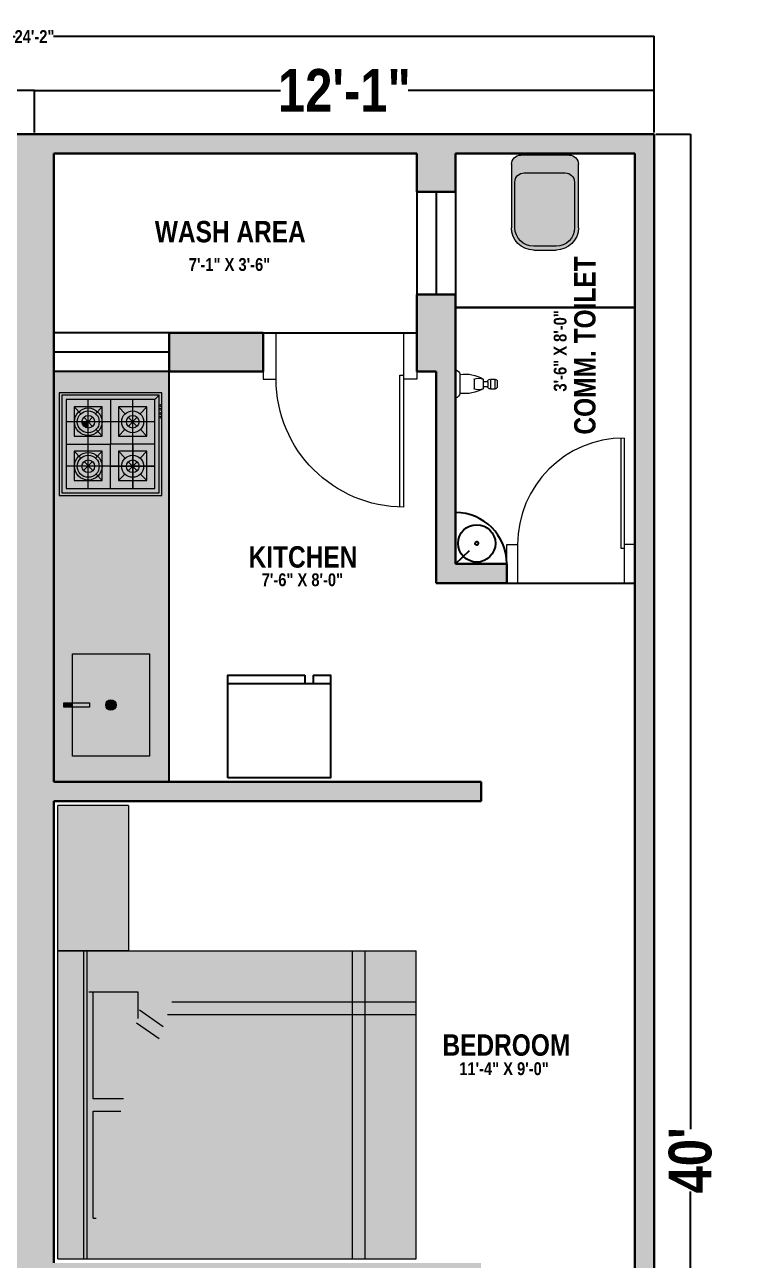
# Model space of a CAD drawing. Header units: inches. Extents: x 218041 to 238734, y -94371 to -86245.
# Drawn here: x 235808 to 235974.7, y -90637.3 to -90348.4 of the extents above; entities that cross this region are included whole.
import ezdxf

# ---------------------------------------------------------------- set-up
doc = ezdxf.new("R2010")
doc.units = ezdxf.units.IN
doc.header["$LTSCALE"] = 0.1
doc.header["$MEASUREMENT"] = 0
doc.header["$PDMODE"] = 35
doc.layers.add('dimension', color=5, linetype='Continuous')
doc.layers.add('TEXT', color=250, linetype='Continuous')
for name, color, linetype, lineweight in [('dw', 33, 'Continuous', 15), ('fur', 252, 'Continuous', 13), ('my wall', 7, 'Continuous', 20), ('Wall', 250, 'Continuous', 30)]:
    doc.layers.add(name, color=color, linetype=linetype, lineweight=lineweight)
doc.layers.add('garden', color=7, linetype='Continuous', lineweight=13, true_color=0x2e8a0a)
doc.layers.add('TAX 2', color=7, linetype='Continuous', true_color=0x5b605f)
doc.styles.get("Standard").update_dxf_attribs({"font": 'swisscb.ttf'})
doc.dimstyles.get("Standard").update_dxf_attribs({"dimtxt": 7, "dimasz": 7, "dimexe": 7, "dimexo": 7, "dimgap": 2, "dimtad": 0, "dimzin": 0, "dimdsep": 46, "dimlunit": 4, "dimtxsty": 'Standard', "dimblk": 'OBLIQUE', "dimcen": 0.09, "dimclrd": 256, "dimclre": 256, "dimclrt": 256, "dimadec": 1, "dimazin": 0, "dimtfac": 1, "dimtofl": 0, "dimtmove": 0, "dimatfit": 3, "dimldrblk": 'OBLIQUE', "dimfxl": 0, "dimfrac": 1, "dimtolj": 1, "dimtzin": 0, "dimlwd": 0, "dimlwe": 0, "dimarcsym": 0})

# ---------------------------------------------------------------- blocks, each defined once
blk = doc.blocks.new('_ArchTick')
at = {"color": 0, "linetype": 'ByBlock', "const_width": 0.15}
blk.add_lwpolyline([(-0.5, -0.5), (0.5, 0.5)], dxfattribs=at)
blk = doc.blocks.new('*D734')
at = {"color": 5, "transparency": 16777216}
for p, q in [((235665.29, -90363.74), (235722.85, -90363.74)), ((235665.3, -90373.6), (235665.3, -90363.68)), ((235810.31, -90363.74), (235752.74, -90363.74)), ((235810.3, -90373.6), (235810.3, -90363.68))]:
    blk.add_line(p, q, dxfattribs=at)
at = {"layer": 'Defpoints', "color": 0, "lineweight": -3, "transparency": 16777216}
for p in [(235810.3, -90363.74), (235665.3, -90373.98), (235810.3, -90373.98)]:
    blk.add_point(p, dxfattribs=at)
at = {"color": 5, "transparency": 16777216, "xscale": 0.125, "yscale": 0.125, "zscale": 0.125, "rotation": 180}
blk.add_blockref('_ArchTick', (235665.3, -90363.74), dxfattribs=at)
at = {"color": 5, "transparency": 16777216, "xscale": 0.125, "yscale": 0.125, "zscale": 0.125}
blk.add_blockref('_ArchTick', (235810.3, -90363.74), dxfattribs=at)
at = {"color": 5, "lineweight": -3, "transparency": 16777216, "insert": (235737.8, -90363.74), "char_height": 10, "attachment_point": 5}
blk.add_mtext('\\A1;12\'-1"', dxfattribs=at)
blk = doc.blocks.new('SINK')
at = {"true_color": 0xffffff, "transparency": 33554687}
h = blk.add_hatch(color=7, dxfattribs=at)
h.dxf.hatch_style = 1
h.paths.add_polyline_path([(1326.98, -3949.15), (1325.98, -3949.15), (1325.98, -3951.15), (1326.98, -3951.15)])
h = blk.add_hatch(color=7, dxfattribs=at)
h.dxf.hatch_style = 1
h.paths.add_polyline_path([(1338.48, -3951.15), (1326.98, -3951.15), (1326.98, -3955.15), (1325.98, -3955.15), (1325.98, -3951.15), (1314.48, -3951.15), (1314.48, -3969.15), (1338.48, -3969.15)])
h.paths.add_polyline_path([(1325.25, -3960.15, -1), (1327.72, -3960.15, -1)], flags=16)
h = blk.add_hatch(color=7, dxfattribs=at)
h.dxf.hatch_style = 1
h.paths.add_polyline_path([(1326.98, -3951.15), (1325.98, -3951.15), (1325.98, -3955.15), (1326.98, -3955.15)])
h = blk.add_hatch(color=7, dxfattribs=at)
h.dxf.hatch_style = 1
h.paths.add_polyline_path([(1327.72, -3960.15, 1), (1325.25, -3960.15, 1)])
at = {"layer": 'fur', "lineweight": 13}
for points in [[(1325.98, -3949.15), (1326.98, -3949.15), (1326.98, -3955.15), (1325.98, -3955.15), (1325.98, -3949.15)], [(1314.48, -3951.15), (1338.48, -3951.15), (1338.48, -3969.15), (1314.48, -3969.15), (1314.48, -3951.15)]]:
    blk.add_lwpolyline(points, dxfattribs=at)
blk.add_circle((1326.48, -3960.15), 1.23, dxfattribs=at)
blk = doc.blocks.new('STOVE')
at = {"true_color": 0xffffff, "transparency": 33554687}
h = blk.add_hatch(color=7, dxfattribs=at)
h.dxf.hatch_style = 1
h.paths.add_polyline_path([(2196.63, -4058.91), (2172.63, -4058.91), (2172.63, -4082.91), (2196.63, -4082.91)])
h.paths.add_polyline_path([(2196.03, -4059.51), (2196.03, -4082.31), (2173.23, -4082.31), (2173.23, -4059.51)], flags=16)
h.paths.add_polyline_path([(2195.03, -4060.51), (2195.03, -4081.31), (2174.23, -4081.31), (2174.23, -4060.51)], flags=0)
h.paths.add_polyline_path([(2186.55, -4065.71), (2186.55, -4062.37), (2193.12, -4062.37), (2193.12, -4069.23), (2189.83, -4069.23), (2189.83, -4072.77), (2193.12, -4072.77), (2193.12, -4079.63), (2186.55, -4079.63), (2186.55, -4076.11), (2182.72, -4076.11), (2182.72, -4079.63), (2176.15, -4079.63), (2176.15, -4072.77), (2179.43, -4072.77), (2179.43, -4069.23), (2176.15, -4069.23), (2176.15, -4062.37), (2182.72, -4062.37), (2182.72, -4065.71), (2182.95, -4065.71)], flags=0)
h.paths.add_polyline_path([(2184.63, -4070.91), (2179.43, -4070.91), (2179.43, -4068.28, -0.414214), (2176.86, -4065.71, -1), (2182, -4065.71), (2184.63, -4065.71)], flags=0)
h.paths.add_polyline_path([(2193.07, -4065.71, -1), (2186.6, -4065.71, -1)], flags=0)
h.paths.add_polyline_path([(2192.4, -4065.71, -1), (2187.26, -4065.71, -1)], flags=0)
h.paths.add_polyline_path([(2191.31, -4065.71, -1), (2188.35, -4065.71, -1)], flags=0)
h.paths.add_polyline_path([(2180.91, -4065.71, -1), (2177.95, -4065.71, -1)], flags=0)
h.paths.add_polyline_path([(2193.07, -4076.11, -1), (2186.6, -4076.11, -1)], flags=0)
h.paths.add_polyline_path([(2192.4, -4076.11, -1), (2187.26, -4076.11, -1)], flags=0)
h.paths.add_polyline_path([(2182, -4076.11, -1), (2176.86, -4076.11, -1)], flags=0)
h.paths.add_polyline_path([(2191.31, -4076.11, -1), (2188.35, -4076.11, -1)], flags=0)
h.paths.add_polyline_path([(2180.91, -4076.11, -1), (2177.95, -4076.11, -1)], flags=0)
edge = h.paths.add_edge_path(flags=16)
edge.add_ellipse((2172.92, -4077.22), major_axis=(0, 0.231), ratio=0.667286, start_angle=0, end_angle=360, ccw=False)
edge = h.paths.add_edge_path(flags=16)
edge.add_ellipse((2172.92, -4078.06), major_axis=(0, 0.231), ratio=0.667286, start_angle=0, end_angle=360, ccw=False)
edge = h.paths.add_edge_path(flags=16)
edge.add_ellipse((2172.92, -4079.06), major_axis=(0, 0.231), ratio=0.667286, start_angle=0, end_angle=360, ccw=False)
edge = h.paths.add_edge_path(flags=16)
edge.add_ellipse((2172.92, -4079.91), major_axis=(0, 0.231), ratio=0.667286, start_angle=0, end_angle=360, ccw=False)
h = blk.add_hatch(color=7, dxfattribs=at)
h.dxf.hatch_style = 1
h.paths.add_polyline_path([(2196.03, -4059.51), (2173.23, -4059.51), (2173.23, -4082.31), (2174.23, -4081.31), (2174.23, -4060.51), (2195.03, -4060.51), (2195.03, -4081.31), (2174.23, -4081.31), (2173.23, -4082.31), (2196.03, -4082.31)])
h = blk.add_hatch(color=7, dxfattribs=at)
h.dxf.hatch_style = 1
h.paths.add_polyline_path([(2179.43, -4060.51), (2174.23, -4060.51), (2174.23, -4065.71), (2176.15, -4065.71), (2176.15, -4062.37), (2179.43, -4062.37)])
h.paths.add_polyline_path([(2184.63, -4060.51), (2179.43, -4060.51), (2179.43, -4062.37), (2182.72, -4062.37), (2182.72, -4065.71), (2182.95, -4065.71), (2184.63, -4065.71)])
h.paths.add_polyline_path([(2189.83, -4060.51), (2184.63, -4060.51), (2184.63, -4065.71), (2186.55, -4065.71), (2186.55, -4062.37), (2189.83, -4062.37)])
h.paths.add_polyline_path([(2195.03, -4060.51), (2189.83, -4060.51), (2189.83, -4062.37), (2193.12, -4062.37), (2193.12, -4065.71), (2195.03, -4065.71)])
h.paths.add_polyline_path([(2195.03, -4065.71), (2193.12, -4065.71), (2193.12, -4069.23), (2189.83, -4069.23), (2189.83, -4070.91), (2195.03, -4070.91)])
h.paths.add_polyline_path([(2186.55, -4065.71), (2184.63, -4065.71), (2184.63, -4070.91), (2189.83, -4070.91), (2189.83, -4069.23), (2186.55, -4069.23)])
h.paths.add_polyline_path([(2184.63, -4065.71), (2182.95, -4065.71), (2182.72, -4065.71), (2182.72, -4069.23), (2179.43, -4069.23), (2179.43, -4070.91), (2184.63, -4070.91)])
h.paths.add_polyline_path([(2179.43, -4069.23), (2176.15, -4069.23), (2176.15, -4065.71), (2174.23, -4065.71), (2174.23, -4070.91), (2179.43, -4070.91)])
h.paths.add_polyline_path([(2179.43, -4070.91), (2174.23, -4070.91), (2174.23, -4076.11), (2176.15, -4076.11), (2176.15, -4072.77), (2179.43, -4072.77)])
h.paths.add_polyline_path([(2184.63, -4070.91), (2179.43, -4070.91), (2179.43, -4072.77), (2182.72, -4072.77), (2182.72, -4076.11), (2184.63, -4076.11)])
h.paths.add_polyline_path([(2189.83, -4070.91), (2184.63, -4070.91), (2184.63, -4076.11), (2186.55, -4076.11), (2186.55, -4072.77), (2189.83, -4072.77)])
h.paths.add_polyline_path([(2195.03, -4070.91), (2189.83, -4070.91), (2189.83, -4072.77), (2193.12, -4072.77), (2193.12, -4076.11), (2195.03, -4076.11)])
h.paths.add_polyline_path([(2195.03, -4076.11), (2193.12, -4076.11), (2193.12, -4079.63), (2189.83, -4079.63), (2189.83, -4081.31), (2195.03, -4081.31)])
h.paths.add_polyline_path([(2189.83, -4079.35, -0.188337), (2187.64, -4078.49), (2186.55, -4079.63), (2189.83, -4079.63)])
h.paths.add_polyline_path([(2189.83, -4079.63), (2186.55, -4079.63), (2186.55, -4076.11), (2184.63, -4076.11), (2184.63, -4081.31), (2189.83, -4081.31)])
h.paths.add_polyline_path([(2184.63, -4076.11), (2182.72, -4076.11), (2182.72, -4079.63), (2179.43, -4079.63), (2179.43, -4081.31), (2184.63, -4081.31)])
h.paths.add_polyline_path([(2179.43, -4079.63), (2176.15, -4079.63), (2176.15, -4076.11), (2174.23, -4076.11), (2174.23, -4081.31), (2179.43, -4081.31)])
h.paths.add_polyline_path([(2179.43, -4078.68, -0.187045), (2177.7, -4078.01), (2176.15, -4079.63), (2179.43, -4079.63)])
h.paths.add_polyline_path([(2177.7, -4078.01, -0.210834), (2176.86, -4076.11), (2176.15, -4076.11), (2176.15, -4079.63)])
h.paths.add_polyline_path([(2177.61, -4074.3), (2176.15, -4072.77), (2176.15, -4076.11), (2176.86, -4076.11, -0.198205)])
h.paths.add_polyline_path([(2179.43, -4073.54), (2179.43, -4072.77), (2176.15, -4072.77), (2177.61, -4074.3, -0.19962)])
h.paths.add_polyline_path([(2182.72, -4072.77), (2179.43, -4072.77), (2179.43, -4073.54, -0.19962), (2181.25, -4074.3)])
h.paths.add_polyline_path([(2182.72, -4072.77), (2181.25, -4074.3, -0.198205), (2182, -4076.11), (2182.72, -4076.11)])
h.paths.add_polyline_path([(2182.72, -4076.11), (2182, -4076.11, -0.210834), (2181.16, -4078.01), (2182.72, -4079.63)])
h.paths.add_polyline_path([(2181.16, -4078.01, -0.187045), (2179.43, -4078.68), (2179.43, -4079.63), (2182.72, -4079.63)])
h.paths.add_polyline_path([(2182, -4076.11), (2180.91, -4076.11, -0.414214), (2179.43, -4077.59), (2179.43, -4078.68, 0.187045), (2181.16, -4078.01, 0.210834)])
h.paths.add_polyline_path([(2180.91, -4076.11), (2179.43, -4076.11), (2180.45, -4077.18, 0.204511)], flags=17)
h.paths.add_polyline_path([(2180.45, -4077.18), (2179.43, -4076.11), (2179.43, -4077.59, 0.193325)], flags=17)
h.paths.add_polyline_path([(2179.43, -4077.59, -0.414214), (2177.95, -4076.11), (2176.86, -4076.11, 0.210834), (2177.7, -4078.01, 0.187045), (2179.43, -4078.68)])
h.paths.add_polyline_path([(2179.43, -4074.63), (2179.43, -4073.54, 0.19962), (2177.61, -4074.3, 0.198205), (2176.86, -4076.11), (2177.95, -4076.11, -0.414214)])
h.paths.add_polyline_path([(2179.43, -4073.54), (2179.43, -4074.63, -0.414214), (2180.91, -4076.11), (2182, -4076.11, 0.198205), (2181.25, -4074.3, 0.19962)])
h.paths.add_polyline_path([(2180.45, -4075.04, 0.193325), (2179.43, -4074.63), (2179.43, -4076.11)], flags=17)
h.paths.add_polyline_path([(2179.43, -4074.63, 0.193325), (2178.41, -4075.04), (2179.43, -4076.11)], flags=17)
h.paths.add_polyline_path([(2178.41, -4075.04, 0.204511), (2177.95, -4076.11), (2179.43, -4076.11)], flags=17)
h.paths.add_polyline_path([(2179.43, -4076.11), (2177.95, -4076.11, 0.204511), (2178.41, -4077.18)], flags=17)
h.paths.add_polyline_path([(2179.43, -4076.11), (2178.41, -4077.18, 0.193325), (2179.43, -4077.59)], flags=17)
h.paths.add_polyline_path([(2180.45, -4075.04), (2179.43, -4076.11), (2180.91, -4076.11, 0.204511)], flags=17)
h.paths.add_polyline_path([(2189.83, -4074.63), (2189.83, -4073.54, 0.414214), (2187.26, -4076.11), (2188.35, -4076.11, -0.414214)])
h.paths.add_polyline_path([(2189.83, -4072.88, 0.198323), (2187.55, -4073.82), (2188.01, -4074.3, -0.19962), (2189.83, -4073.54)])
h.paths.add_polyline_path([(2186.55, -4072.77), (2186.55, -4076.11), (2186.6, -4076.11, -0.199501), (2187.55, -4073.82)])
h.paths.add_polyline_path([(2189.83, -4072.88), (2189.83, -4072.77), (2186.55, -4072.77), (2187.55, -4073.82, -0.198323)])
h.paths.add_polyline_path([(2193.12, -4072.77), (2189.83, -4072.77), (2189.83, -4072.88, -0.414214), (2193.07, -4076.11), (2193.12, -4076.11)])
h.paths.add_polyline_path([(2193.12, -4076.11), (2193.07, -4076.11, -0.209531), (2192.02, -4078.49), (2193.12, -4079.63)])
h.paths.add_polyline_path([(2192.02, -4078.49, -0.188337), (2189.83, -4079.35), (2189.83, -4079.63), (2193.12, -4079.63)])
h.paths.add_polyline_path([(2192.02, -4078.49), (2191.56, -4078.01, -0.187045), (2189.83, -4078.68), (2189.83, -4079.35, 0.188337)])
h.paths.add_polyline_path([(2192.4, -4076.11), (2191.31, -4076.11, -0.414214), (2189.83, -4077.59), (2189.83, -4078.68, 0.187045), (2191.56, -4078.01, 0.210834)])
h.paths.add_polyline_path([(2193.07, -4076.11), (2192.4, -4076.11, -0.210834), (2191.56, -4078.01), (2192.02, -4078.49, 0.209531)])
h.paths.add_polyline_path([(2189.83, -4072.88), (2189.83, -4073.54, -0.414214), (2192.4, -4076.11), (2193.07, -4076.11, 0.414214)], flags=17)
h.paths.add_polyline_path([(2189.83, -4073.54), (2189.83, -4074.63, -0.414214), (2191.31, -4076.11), (2192.4, -4076.11, 0.414214)], flags=16)
h.paths.add_polyline_path([(2189.83, -4076.11), (2188.35, -4076.11, 0.204511), (2188.81, -4077.18)], flags=17)
h.paths.add_polyline_path([(2189.83, -4074.63, 0.193325), (2188.81, -4075.04), (2189.83, -4076.11)], flags=17)
h.paths.add_polyline_path([(2188.01, -4074.3), (2187.55, -4073.82, 0.199501), (2186.6, -4076.11), (2187.26, -4076.11, -0.198205)])
h.paths.add_polyline_path([(2189.83, -4077.59, -0.414214), (2188.35, -4076.11), (2187.26, -4076.11, 0.414214), (2189.83, -4078.68)])
h.paths.add_polyline_path([(2187.26, -4076.11), (2186.6, -4076.11, 0.209531), (2187.64, -4078.49), (2188.1, -4078.01, -0.210834)])
h.paths.add_polyline_path([(2188.1, -4078.01), (2187.64, -4078.49, 0.188337), (2189.83, -4079.35), (2189.83, -4078.68, -0.187045)])
h.paths.add_polyline_path([(2186.6, -4076.11), (2186.55, -4076.11), (2186.55, -4079.63), (2187.64, -4078.49, -0.209531)])
h.paths.add_polyline_path([(2189.83, -4076.11), (2188.81, -4077.18, 0.193325), (2189.83, -4077.59)], flags=17)
h.paths.add_polyline_path([(2189.83, -4076.11), (2189.83, -4077.59, 0.193325), (2190.85, -4077.18)], flags=17)
h.paths.add_polyline_path([(2191.31, -4076.11), (2189.83, -4076.11), (2190.85, -4077.18, 0.204511)], flags=17)
h.paths.add_polyline_path([(2190.85, -4075.04), (2189.83, -4076.11), (2191.31, -4076.11, 0.204511)], flags=0)
h.paths.add_polyline_path([(2190.85, -4075.04, 0.193325), (2189.83, -4074.63), (2189.83, -4076.11)], flags=0)
h.paths.add_polyline_path([(2188.81, -4075.04, 0.204511), (2188.35, -4076.11), (2189.83, -4076.11)], flags=17)
h = blk.add_hatch(color=7, dxfattribs=at)
h.dxf.hatch_style = 1
h.paths.add_polyline_path([(2181.16, -4067.61, -0.187045), (2179.43, -4068.28), (2179.43, -4069.23), (2182.72, -4069.23)])
h.paths.add_polyline_path([(2182.72, -4065.71), (2182, -4065.71, -0.210834), (2181.16, -4067.61), (2182.72, -4069.23)])
h.paths.add_polyline_path([(2182.72, -4062.37), (2181.25, -4063.9, -0.198205), (2182, -4065.71), (2182.72, -4065.71)])
h.paths.add_polyline_path([(2182.72, -4062.37), (2179.43, -4062.37), (2179.43, -4063.14, -0.19962), (2181.25, -4063.9)])
h.paths.add_polyline_path([(2179.43, -4062.37), (2176.15, -4062.37), (2177.61, -4063.9, -0.19962), (2179.43, -4063.14)])
h.paths.add_polyline_path([(2177.61, -4063.9), (2176.15, -4062.37), (2176.15, -4065.71), (2176.86, -4065.71, -0.198205)])
h.paths.add_polyline_path([(2176.86, -4065.71), (2176.15, -4065.71), (2176.15, -4069.23), (2177.7, -4067.61, -0.210834)])
h.paths.add_polyline_path([(2179.43, -4068.28, -0.187045), (2177.7, -4067.61), (2176.15, -4069.23), (2179.43, -4069.23)])
h.paths.add_polyline_path([(2189.83, -4062.48), (2189.83, -4062.37), (2186.55, -4062.37), (2187.55, -4063.42, -0.198323)])
h.paths.add_polyline_path([(2186.55, -4062.37), (2186.55, -4065.71), (2186.6, -4065.71, -0.199501), (2187.55, -4063.42)])
h.paths.add_polyline_path([(2187.55, -4063.42, 0.199501), (2186.6, -4065.71), (2187.26, -4065.71, -0.198205), (2188.01, -4063.9)])
h.paths.add_polyline_path([(2189.83, -4063.14), (2189.83, -4062.48, 0.198323), (2187.55, -4063.42), (2188.01, -4063.9, -0.19962)])
h.paths.add_polyline_path([(2193.12, -4062.37), (2189.83, -4062.37), (2189.83, -4062.48, -0.414214), (2193.07, -4065.71), (2193.12, -4065.71)])
h.paths.add_polyline_path([(2193.12, -4065.71), (2193.07, -4065.71, -0.209531), (2192.02, -4068.09), (2193.12, -4069.23)])
h.paths.add_polyline_path([(2192.02, -4068.09, -0.188337), (2189.83, -4068.95), (2189.83, -4069.23), (2193.12, -4069.23)])
h.paths.add_polyline_path([(2189.83, -4068.95, -0.188337), (2187.64, -4068.09), (2186.55, -4069.23), (2189.83, -4069.23)])
h.paths.add_polyline_path([(2186.6, -4065.71), (2186.55, -4065.71), (2186.55, -4069.23), (2187.64, -4068.09, -0.209531)])
h.paths.add_polyline_path([(2187.26, -4065.71), (2186.6, -4065.71, 0.209531), (2187.64, -4068.09), (2188.1, -4067.61, -0.210834)])
h.paths.add_polyline_path([(2188.35, -4065.71), (2187.26, -4065.71, 0.210834), (2188.1, -4067.61, 0.187045), (2189.83, -4068.28), (2189.83, -4067.19, -0.414214)])
h.paths.add_polyline_path([(2189.83, -4064.23), (2189.83, -4063.14, 0.19962), (2188.01, -4063.9, 0.198205), (2187.26, -4065.71), (2188.35, -4065.71, -0.414214)])
h.paths.add_polyline_path([(2189.83, -4063.14), (2189.83, -4064.23, -0.414214), (2191.31, -4065.71), (2192.4, -4065.71, 0.414214)], flags=16)
h.paths.add_polyline_path([(2192.4, -4065.71), (2191.31, -4065.71, -0.414214), (2189.83, -4067.19), (2189.83, -4068.28, 0.414214)])
h.paths.add_polyline_path([(2189.83, -4068.28, -0.187045), (2188.1, -4067.61), (2187.64, -4068.09, 0.188337), (2189.83, -4068.95)])
h.paths.add_polyline_path([(2192.02, -4068.09), (2191.56, -4067.61, -0.187045), (2189.83, -4068.28), (2189.83, -4068.95, 0.188337)])
h.paths.add_polyline_path([(2193.07, -4065.71), (2192.4, -4065.71, -0.210834), (2191.56, -4067.61), (2192.02, -4068.09, 0.209531)])
h.paths.add_polyline_path([(2189.83, -4062.48), (2189.83, -4063.14, -0.414214), (2192.4, -4065.71), (2193.07, -4065.71, 0.414214)], flags=17)
h.paths.add_polyline_path([(2189.83, -4064.23, 0.204287), (2188.77, -4064.69), (2189.75, -4065.71), (2189.83, -4065.71)], flags=17)
h.paths.add_polyline_path([(2190.9, -4064.69, 0.204287), (2189.83, -4064.23), (2189.83, -4065.71), (2189.92, -4065.71)], flags=0)
h.paths.add_polyline_path([(2190.9, -4064.69), (2189.92, -4065.71), (2191.31, -4065.71, 0.193548)], flags=0)
h.paths.add_polyline_path([(2181.25, -4063.9, 0.19962), (2179.43, -4063.14), (2179.43, -4064.23, -0.414214), (2180.91, -4065.71), (2182, -4065.71, 0.198205)])
h.paths.add_polyline_path([(2179.43, -4063.14, 0.19962), (2177.61, -4063.9, 0.198205), (2176.86, -4065.71), (2177.95, -4065.71, -0.414214), (2179.43, -4064.23)])
h.paths.add_polyline_path([(2179.43, -4065.71), (2177.95, -4065.71, 0.204511), (2178.41, -4066.78)], flags=17)
h.paths.add_polyline_path([(2180.45, -4066.78), (2179.43, -4065.71), (2179.43, -4067.19, 0.193325)], flags=17)
h.paths.add_polyline_path([(2182, -4065.71), (2180.91, -4065.71, -0.414214), (2179.43, -4067.19), (2179.43, -4068.28, 0.187045), (2181.16, -4067.61, 0.210834)])
h.paths.add_polyline_path([(2179.43, -4067.19, -0.414214), (2177.95, -4065.71), (2176.86, -4065.71, 0.210834), (2177.7, -4067.61, 0.187045), (2179.43, -4068.28)])
h = blk.add_hatch(color=7, dxfattribs=at)
h.dxf.hatch_style = 1
h.paths.add_polyline_path([(2180.45, -4064.64), (2179.43, -4065.71), (2180.91, -4065.71, 0.204511)])
h.paths.add_polyline_path([(2180.45, -4064.64, 0.193325), (2179.43, -4064.23), (2179.43, -4065.71)])
h.paths.add_polyline_path([(2179.43, -4064.23, 0.193325), (2178.41, -4064.64), (2179.43, -4065.71)])
h.paths.add_polyline_path([(2179.43, -4065.71), (2177.95, -4065.71, 0.204511), (2178.41, -4066.78)])
h.paths.add_polyline_path([(2178.41, -4064.64, 0.204511), (2177.95, -4065.71), (2179.43, -4065.71)])
h.paths.add_polyline_path([(2179.43, -4065.71), (2178.41, -4066.78, 0.193325), (2179.43, -4067.19)])
h.paths.add_polyline_path([(2180.91, -4065.71), (2179.43, -4065.71), (2180.45, -4066.78, 0.204511)])
h.paths.add_polyline_path([(2189.83, -4065.8), (2189.75, -4065.71), (2188.35, -4065.71, 0.215522), (2188.86, -4066.82)])
h.paths.add_polyline_path([(2188.77, -4064.69, 0.193548), (2188.35, -4065.71), (2189.75, -4065.71)])
h.paths.add_polyline_path([(2190.9, -4064.69, 0.204287), (2189.83, -4064.23), (2189.83, -4065.71), (2189.92, -4065.71)])
h.paths.add_polyline_path([(2190.9, -4064.69), (2189.92, -4065.71), (2191.31, -4065.71, 0.193548)])
h.paths.add_polyline_path([(2191.31, -4065.71), (2189.92, -4065.71), (2189.83, -4065.8), (2190.81, -4066.82, 0.215522)])
h.paths.add_polyline_path([(2190.81, -4066.82), (2189.83, -4065.8), (2189.83, -4067.19, 0.182408)])
h.paths.add_polyline_path([(2189.83, -4065.8), (2188.86, -4066.82, 0.182408), (2189.83, -4067.19)])
h = blk.add_hatch(color=7, dxfattribs=at)
h.dxf.hatch_style = 1
h.paths.add_polyline_path([(2190.85, -4075.04, 0.193325), (2189.83, -4074.63), (2189.83, -4076.11)])
h.paths.add_polyline_path([(2190.85, -4075.04), (2189.83, -4076.11), (2191.31, -4076.11, 0.204511)])
at = {"layer": 'fur', "lineweight": 13}
for p, q in [((2176.15, -4062.37), (2177.61, -4063.9)), ((2179.43, -4070.91), (2179.43, -4060.51)), ((2179.43, -4060.51), (2179.43, -4081.31)), ((2182.72, -4062.37), (2181.25, -4063.9)), ((2184.63, -4060.51), (2184.63, -4070.91)), ((2186.55, -4062.37), (2188.01, -4063.9)), ((2189.83, -4060.51), (2189.83, -4081.31)), ((2184.63, -4065.71), (2174.23, -4065.71)), ((2174.23, -4065.71), (2195.03, -4065.71)), ((2176.38, -4065.71), (2182.95, -4065.71)), ((2178.41, -4064.65), (2180.45, -4066.78)), ((2180.45, -4064.65), (2178.41, -4066.78)), ((2188.77, -4064.69), (2190.81, -4066.82)), ((2190.9, -4064.69), (2188.86, -4066.82)), ((2177.7, -4067.61), (2176.15, -4069.23)), ((2181.16, -4067.61), (2182.72, -4069.23)), ((2188.1, -4067.61), (2186.55, -4069.23)), ((2191.56, -4067.61), (2193.12, -4069.23)), ((2174.23, -4070.91), (2184.63, -4070.91)), ((2184.63, -4081.31), (2184.63, -4070.91)), ((2195.03, -4070.91), (2184.63, -4070.91)), ((2176.15, -4072.77), (2177.61, -4074.3)), ((2182.72, -4072.77), (2181.25, -4074.3)), ((2186.55, -4072.77), (2188.01, -4074.3)), ((2174.23, -4076.11), (2195.03, -4076.11)), ((2178.41, -4075.05), (2180.45, -4077.18)), ((2180.45, -4075.05), (2178.41, -4077.18)), ((2188.81, -4075.05), (2190.85, -4077.18)), ((2190.85, -4075.05), (2188.81, -4077.18)), ((2177.7, -4078.01), (2176.15, -4079.63)), ((2181.16, -4078.01), (2182.72, -4079.63)), ((2188.1, -4078.01), (2186.55, -4079.63)), ((2191.56, -4078.01), (2193.12, -4079.63)), ((2174.23, -4081.31), (2173.23, -4082.31))]:
    blk.add_line(p, q, dxfattribs=at)
for points in [[(2172.63, -4082.91), (2196.63, -4082.91), (2196.63, -4058.91), (2172.63, -4058.91)], [(2173.23, -4082.31), (2196.03, -4082.31), (2196.03, -4059.51), (2173.23, -4059.51)], [(2174.23, -4081.31), (2195.03, -4081.31), (2195.03, -4060.51), (2174.23, -4060.51)], [(2176.15, -4069.23), (2182.72, -4069.23), (2182.72, -4062.37), (2176.15, -4062.37)], [(2186.55, -4069.23), (2193.12, -4069.23), (2193.12, -4062.37), (2186.55, -4062.37)], [(2176.15, -4079.63), (2182.72, -4079.63), (2182.72, -4072.77), (2176.15, -4072.77)], [(2186.55, -4079.63), (2193.12, -4079.63), (2193.12, -4072.77), (2186.55, -4072.77)]]:
    blk.add_lwpolyline(points, close=True, dxfattribs=at)
for centre, radius in [((2189.83, -4065.71), 3.23), ((2179.43, -4065.71), 2.57), ((2179.43, -4065.71), 1.48), ((2189.83, -4065.71), 2.57), ((2189.83, -4065.71), 1.48), ((2189.83, -4065.71), 1.48), ((2179.43, -4076.11), 2.57), ((2189.83, -4076.11), 3.23), ((2189.83, -4076.11), 2.57), ((2179.43, -4076.11), 1.48), ((2189.83, -4076.11), 1.48)]:
    blk.add_circle(centre, radius, dxfattribs=at)
at = {"layer": 'fur', "lineweight": 13, "extrusion": (0, 0, -1)}
for centre in [(2172.92, -4077.22), (2172.92, -4077.22), (2172.92, -4078.06), (2172.92, -4078.06), (2172.92, -4079.06), (2172.92, -4079.06), (2172.92, -4079.91), (2172.92, -4079.91)]:
    blk.add_ellipse(centre, major_axis=(0, 0.231), ratio=0.667286, dxfattribs=at)
blk = doc.blocks.new('ZFASDF')
at = {"layer": 'dw'}
for p, q in [((231693.78, -88120.63), (231659.86, -88120.63)), ((231693.76, -88119.83), (231668.06, -88119.83)), ((231668.06, -88119.83), (231668.06, -88120.63))]:
    blk.add_line(p, q, dxfattribs=at)
for points in [[(231668.86, -88095.71), (231659.86, -88095.71), (231659.86, -88093.17), (231668.86, -88093.17)], [(231668.86, -88120.63), (231659.86, -88120.63), (231659.86, -88123.17), (231668.86, -88123.17)]]:
    blk.add_lwpolyline(points, close=True, dxfattribs=at)
blk.add_arc((231668.86, -88120.63), 24.92, 0, 90, dxfattribs=at)
blk = doc.blocks.new('FGSGD')
at = {"true_color": 0xffffff, "transparency": 33554687}
h = blk.add_hatch(color=7, dxfattribs=at)
h.dxf.hatch_style = 1
edge = h.paths.add_edge_path()
edge.add_spline(control_points=[(1143.99, -9420.45), (1143.99, -9419.26), (1143.03, -9418.3), (1141.79, -9418.3)], knot_values=[0, 0, 0, 0, 1, 1, 1, 1], degree=3, periodic=0)
edge.add_line((1141.79, -9418.3), (1130.41, -9418.3))
edge.add_spline(control_points=[(1130.41, -9418.3), (1129.28, -9418.3), (1128.32, -9419.26), (1128.32, -9420.45)], knot_values=[0, 0, 0, 0, 1, 1, 1, 1], degree=3, periodic=0)
edge.add_line((1128.32, -9420.45), (1128.32, -9424.64))
edge.add_line((1128.32, -9424.64), (1128.32, -9435.27))
edge.add_spline(control_points=[(1128.32, -9435.27), (1128.32, -9438.16), (1130.66, -9440.5), (1133.56, -9440.5)], knot_values=[0, 0, 0, 0, 1, 1, 1, 1], degree=3, periodic=0)
edge.add_line((1133.56, -9440.5), (1136.2, -9440.5))
edge.add_line((1136.2, -9440.5), (1138.8, -9440.5))
edge.add_spline(control_points=[(1138.8, -9440.5), (1141.74, -9440.5), (1144.09, -9438.16), (1143.99, -9435.32)], knot_values=[0, 0, 0, 0, 1, 1, 1, 1], degree=3, periodic=0)
edge.add_line((1143.99, -9435.32), (1143.99, -9420.45))
edge = h.paths.add_edge_path(flags=16)
edge.add_line((1140.59, -9422.44), (1140.99, -9422.44))
edge.add_spline(control_points=[(1140.99, -9422.44), (1142.23, -9422.44), (1143.19, -9423.4), (1143.19, -9424.59)], knot_values=[0, 0, 0, 0, 1, 1, 1, 1], degree=3, periodic=0)
edge.add_line((1143.19, -9424.59), (1143.19, -9435.27))
edge.add_spline(control_points=[(1143.19, -9435.27), (1143.19, -9437.66), (1141.24, -9439.61), (1138.8, -9439.61)], knot_values=[0, 0, 0, 0, 1, 1, 1, 1], degree=3, periodic=0)
edge.add_line((1138.8, -9439.61), (1136.2, -9439.61))
edge.add_line((1136.2, -9439.61), (1133.56, -9439.61))
edge.add_spline(control_points=[(1133.56, -9439.61), (1131.16, -9439.61), (1129.22, -9437.66), (1129.22, -9435.27)], knot_values=[0, 0, 0, 0, 1, 1, 1, 1], degree=3, periodic=0)
edge.add_line((1129.22, -9435.27), (1129.22, -9424.64))
edge.add_spline(control_points=[(1129.22, -9424.64), (1129.32, -9423.4), (1130.28, -9422.44), (1131.41, -9422.44)], knot_values=[0, 0, 0, 0, 1, 1, 1, 1], degree=3, periodic=0)
edge.add_line((1131.41, -9422.44), (1131.71, -9422.44))
edge.add_line((1131.71, -9422.44), (1136.2, -9422.44))
edge.add_line((1136.2, -9422.44), (1140.59, -9422.44))
h = blk.add_hatch(color=7, dxfattribs=at)
h.dxf.hatch_style = 1
h.paths.add_polyline_path([(1141.79, -9417.9), (1130.41, -9417.9), (1130.41, -9418.3), (1141.79, -9418.3)])
h = blk.add_hatch(color=7, dxfattribs=at)
h.dxf.hatch_style = 1
edge = h.paths.add_edge_path()
edge.add_spline(control_points=[(1143.19, -9424.59), (1143.19, -9423.4), (1142.23, -9422.44), (1140.99, -9422.44)], knot_values=[0, 0, 0, 0, 1, 1, 1, 1], degree=3, periodic=0)
edge.add_line((1140.99, -9422.44), (1140.59, -9422.44))
edge.add_line((1140.59, -9422.44), (1136.2, -9422.44))
edge.add_line((1136.2, -9422.44), (1131.71, -9422.44))
edge.add_line((1131.71, -9422.44), (1131.41, -9422.44))
edge.add_spline(control_points=[(1131.41, -9422.44), (1130.28, -9422.44), (1129.32, -9423.4), (1129.22, -9424.64)], knot_values=[0, 0, 0, 0, 1, 1, 1, 1], degree=3, periodic=0)
edge.add_line((1129.22, -9424.64), (1129.22, -9435.27))
edge.add_spline(control_points=[(1129.22, -9435.27), (1129.22, -9437.66), (1131.16, -9439.61), (1133.56, -9439.61)], knot_values=[0, 0, 0, 0, 1, 1, 1, 1], degree=3, periodic=0)
edge.add_line((1133.56, -9439.61), (1136.2, -9439.61))
edge.add_line((1136.2, -9439.61), (1138.8, -9439.61))
edge.add_spline(control_points=[(1138.8, -9439.61), (1141.24, -9439.61), (1143.19, -9437.66), (1143.19, -9435.27)], knot_values=[0, 0, 0, 0, 1, 1, 1, 1], degree=3, periodic=0)
edge.add_line((1143.19, -9435.27), (1143.19, -9424.59))
at = {"color": 18, "linetype": 'Continuous', "lineweight": 15, "true_color": 0x000000}
for p, q in [((1130.41, -9418.3), (1141.79, -9418.3)), ((1143.99, -9420.45), (1143.99, -9435.32)), ((1129.22, -9424.64), (1129.22, -9435.32)), ((1143.19, -9435.32), (1143.19, -9424.59))]:
    blk.add_line(p, q, dxfattribs=at)
for points in [[(1128.32, -9435.32), (1128.32, -9424.64), (1128.32, -9420.45)], [(1140.99, -9422.44), (1140.59, -9422.44), (1136.2, -9422.44), (1131.71, -9422.44), (1131.41, -9422.44)], [(1133.51, -9439.61), (1136.2, -9439.61), (1138.8, -9439.61)], [(1138.8, -9440.5), (1136.2, -9440.5), (1133.51, -9440.5)]]:
    blk.add_lwpolyline(points, dxfattribs=at)
blk.add_lwpolyline([(1130.41, -9418.3), (1141.79, -9418.3), (1141.79, -9417.9), (1130.41, -9417.9)], close=True, dxfattribs=at)
for points in [[(1130.41, -9418.3), (1129.28, -9418.3), (1128.32, -9419.26), (1128.32, -9420.45)], [(1143.99, -9420.45), (1143.99, -9419.26), (1143.03, -9418.3), (1141.79, -9418.3)], [(1131.41, -9422.44), (1130.28, -9422.44), (1129.32, -9423.4), (1129.22, -9424.64)], [(1143.19, -9424.59), (1143.19, -9423.4), (1142.23, -9422.44), (1140.99, -9422.44)], [(1128.32, -9435.27), (1128.32, -9438.16), (1130.66, -9440.5), (1133.56, -9440.5)], [(1129.22, -9435.27), (1129.22, -9437.66), (1131.16, -9439.61), (1133.56, -9439.61)], [(1138.8, -9439.61), (1141.24, -9439.61), (1143.19, -9437.66), (1143.19, -9435.27)], [(1138.8, -9440.5), (1141.74, -9440.5), (1144.09, -9438.16), (1143.99, -9435.32)]]:
    blk.add_open_spline(points, degree=3, dxfattribs=at)
blk = doc.blocks.new('R3R')
at = {"color": 18, "linetype": 'Continuous', "lineweight": 15, "true_color": 0x000000}
for p, q in [((581.25, -9549.06), (581.25, -9544.67)), ((572.47, -9547.36), (572.47, -9546.27)), ((573.07, -9545.77), (574.16, -9545.77)), ((573.07, -9547.96), (573.07, -9545.77)), ((574.16, -9545.77), (574.16, -9547.96)), ((575.76, -9547.36), (574.66, -9547.36)), ((575.76, -9547.96), (575.76, -9545.77)), ((577.95, -9545.77), (577.95, -9547.96)), ((574.16, -9547.96), (573.07, -9547.96))]:
    blk.add_line(p, q, dxfattribs=at)
blk.add_lwpolyline([(574.66, -9547.36), (574.66, -9546.27), (575.76, -9546.27)], dxfattribs=at)
for points in [[(581.3, -9544.54), (579.4, -9544.3), (577.48, -9544.68), (575.82, -9545.63)], [(582.34, -9543.44), (581.79, -9543.59), (581.37, -9544.02), (581.21, -9544.56)], [(572.73, -9545.83), (572.62, -9545.93), (572.56, -9546.08), (572.57, -9546.23)], [(572.57, -9547.4), (572.56, -9547.55), (572.62, -9547.69), (572.73, -9547.8)], [(573.13, -9545.67), (572.98, -9545.66), (572.83, -9545.72), (572.73, -9545.83)], [(574.6, -9545.83), (574.49, -9545.72), (574.35, -9545.66), (574.2, -9545.67)], [(574.76, -9546.23), (574.77, -9546.08), (574.71, -9545.93), (574.6, -9545.83)], [(574.6, -9547.8), (574.71, -9547.69), (574.77, -9547.55), (574.76, -9547.4)], [(578.01, -9545.7), (577.31, -9545.39), (576.51, -9545.39), (575.81, -9545.7)], [(572.73, -9547.8), (572.83, -9547.91), (572.98, -9547.97), (573.13, -9547.96)], [(574.2, -9547.96), (574.35, -9547.97), (574.49, -9547.91), (574.6, -9547.8)], [(575.81, -9547.93), (576.51, -9548.24), (577.31, -9548.24), (578.01, -9547.93)], [(575.82, -9547.9), (577.48, -9548.84), (579.4, -9549.23), (581.3, -9548.99)], [(581.21, -9548.97), (581.37, -9549.51), (581.79, -9549.94), (582.34, -9550.09)]]:
    blk.add_open_spline(points, degree=3, dxfattribs=at)
blk = doc.blocks.new('GDGHDFH')
at = {"layer": 'dimension', "color": 18, "true_color": 0x000000}
for p, q in [((514.14, -10390.64), (514.14, -10414.64)), ((516.14, -10408.64), (514.14, -10408.64)), ((516.14, -10410.64), (514.14, -10410.64))]:
    blk.add_line(p, q, dxfattribs=at)
for points in [[(492.14, -10390.64), (516.14, -10390.64), (516.14, -10408.64)], [(516.14, -10410.64), (516.14, -10414.64), (492.14, -10414.64), (492.14, -10390.64)]]:
    blk.add_lwpolyline(points, dxfattribs=at)
blk = doc.blocks.new('*D731')
at = {"color": 5, "transparency": 16777216}
for p, q in [((235810.29, -90363.74), (235867.85, -90363.74)), ((235810.3, -90373.6), (235810.3, -90363.68)), ((235955.31, -90363.74), (235897.74, -90363.74)), ((235955.3, -90373.6), (235955.3, -90363.68))]:
    blk.add_line(p, q, dxfattribs=at)
at = {"layer": 'Defpoints', "color": 0, "lineweight": -3, "transparency": 16777216}
for p in [(235810.3, -90363.74), (235810.3, -90373.98), (235955.3, -90373.98)]:
    blk.add_point(p, dxfattribs=at)
at = {"color": 5, "transparency": 16777216, "xscale": 0.125, "yscale": 0.125, "zscale": 0.125, "rotation": 180}
blk.add_blockref('_ArchTick', (235810.3, -90363.74), dxfattribs=at)
at = {"color": 5, "transparency": 16777216, "xscale": 0.125, "yscale": 0.125, "zscale": 0.125}
blk.add_blockref('_ArchTick', (235955.3, -90363.74), dxfattribs=at)
at = {"color": 5, "lineweight": -3, "transparency": 16777216, "insert": (235882.8, -90363.74), "char_height": 10, "attachment_point": 5}
blk.add_mtext('\\A1;12\'-1"', dxfattribs=at)
blk = doc.blocks.new('FDGGB')
at = {"layer": 'garden', "lineweight": 0, "true_color": 0xd7c2ad}
h = blk.add_hatch(color=9, dxfattribs=at)
h.dxf.hatch_style = 1
h.paths.add_polyline_path([(242570.04, -92792.9), (242586.54, -92792.9), (242586.54, -92758.9), (242570.04, -92758.9)])
h = blk.add_hatch(color=9, dxfattribs=at)
h.dxf.hatch_style = 1
h.paths.add_polyline_path([(242586.54, -92792.9), (242580.54, -92792.9), (242580.54, -92864.03), (242580.74, -92864.9), (242586.54, -92864.9)])
at = {"layer": 'TAX 2', "lineweight": 0, "true_color": 0xc7c8ca}
h = blk.add_hatch(color=9, dxfattribs=at)
h.dxf.hatch_style = 1
h.paths.add_polyline_path([(242517.61, -92807.77), (242560.9, -92807.77), (242580.74, -92864.9), (242517.61, -92864.9)])
h.paths.add_polyline_path([(242517.61, -92864.9), (242514.72, -92864.9), (242514.72, -92807.77), (242517.61, -92807.77)])
h.paths.add_polyline_path([(242514.72, -92864.9), (242502.74, -92864.9), (242502.74, -92807.77), (242514.72, -92807.77)])
h.paths.add_polyline_path([(242502.74, -92807.77), (242502.74, -92804.88), (242514.72, -92804.88), (242514.72, -92807.77)])
h.paths.add_polyline_path([(242514.72, -92807.77), (242514.72, -92804.88), (242517.61, -92804.88), (242517.61, -92807.77)])
h.paths.add_polyline_path([(242517.61, -92804.88), (242514.72, -92804.88), (242514.72, -92792.9), (242517.61, -92792.9)])
h.paths.add_polyline_path([(242517.61, -92792.9), (242564.27, -92792.9), (242557.4, -92797.71), (242559.89, -92804.88), (242517.61, -92804.88)])
h.paths.add_polyline_path([(242514.72, -92804.88), (242502.74, -92804.88), (242502.74, -92792.9), (242514.72, -92792.9)])
h.paths.add_polyline_path([(242567.45, -92806.79), (242561.9, -92810.67), (242557.4, -92797.71), (242564.27, -92792.9)])
h.paths.add_polyline_path([(242567.45, -92806.79), (242568.14, -92809.83), (242562.89, -92813.5), (242561.9, -92810.67)])
h.paths.add_polyline_path([(242568.14, -92809.83), (242580.74, -92864.9), (242562.89, -92813.5)])
h.paths.add_polyline_path([(242567.89, -92808.74), (242567.89, -92802.47), (242579.29, -92802.47), (242579.29, -92827.52), (242572.19, -92827.52)], flags=17)
h.paths.add_polyline_path([(242579.29, -92827.52), (242579.29, -92802.47), (242567.89, -92802.47), (242567.89, -92808.74), (242564.27, -92792.9), (242580.74, -92792.9), (242580.74, -92864.9), (242578.58, -92855.45), (242579.29, -92855.45), (242579.29, -92830.41), (242572.85, -92830.41), (242572.19, -92827.52)])
h.paths.add_polyline_path([(242572.85, -92830.41), (242579.29, -92830.41), (242579.29, -92855.45), (242578.58, -92855.45)], flags=17)
h = blk.add_hatch(color=9, dxfattribs=at)
h.dxf.hatch_style = 1
h.paths.add_polyline_path([(242559.89, -92804.88), (242560.9, -92807.77), (242517.61, -92807.77), (242517.61, -92804.88)])
at = {"layer": 'fur'}
for p, q in [((242570.04, -92758.9), (242586.54, -92758.9)), ((242570.04, -92758.9), (242570.04, -92792.9)), ((242586.54, -92792.9), (242586.54, -92758.9)), ((242580.74, -92792.9), (242502.74, -92792.9)), ((242502.74, -92864.9), (242502.74, -92792.9)), ((242514.72, -92792.9), (242514.72, -92864.9)), ((242517.61, -92864.9), (242517.61, -92792.9)), ((242570.04, -92792.9), (242586.54, -92792.9)), ((242579.74, -92864.9), (242579.74, -92792.9)), ((242586.54, -92792.9), (242580.54, -92792.9)), ((242580.54, -92792.9), (242580.54, -92864.9)), ((242586.54, -92864.9), (242586.54, -92792.9)), ((242567.89, -92802.47), (242567.89, -92808.74)), ((242579.29, -92802.47), (242567.89, -92802.47)), ((242578.29, -92827.52), (242578.29, -92802.47)), ((242502.74, -92804.88), (242559.89, -92804.88)), ((242560.9, -92807.77), (242502.74, -92807.77)), ((242561.9, -92810.67), (242567.45, -92806.79)), ((242562.89, -92813.5), (242568.14, -92809.83)), ((242571.19, -92827.52), (242578.29, -92827.52)), ((242578.29, -92830.41), (242571.85, -92830.41)), ((242578.29, -92855.45), (242578.29, -92830.41)), ((242578.29, -92855.45), (242577.58, -92855.45)), ((242580.74, -92864.9), (242502.74, -92864.9)), ((242586.54, -92864.9), (242570.04, -92864.9)), ((242586.54, -92864.9), (242580.54, -92864.9))]:
    blk.add_line(p, q, dxfattribs=at)
blk = doc.blocks.new('*D733')
at = {"color": 5, "transparency": 16777216}
for p, q in [((235955.67, -90373.98), (235963.82, -90373.98)), ((235963.76, -90373.96), (235963.76, -90606.67)), ((235963.76, -90853.99), (235963.76, -90621.28)), ((235955.67, -90853.98), (235963.82, -90853.98))]:
    blk.add_line(p, q, dxfattribs=at)
at = {"layer": 'Defpoints', "color": 0, "lineweight": -3, "transparency": 16777216}
for p in [(235955.3, -90373.98), (235955.3, -90853.98), (235963.76, -90853.98)]:
    blk.add_point(p, dxfattribs=at)
at = {"color": 5, "transparency": 16777216, "xscale": 0.125, "yscale": 0.125, "zscale": 0.125}
for p, rotation in [((235963.76, -90373.98), 90), ((235963.76, -90853.98), 270)]:
    blk.add_blockref('_ArchTick', p, dxfattribs=dict(at, rotation=rotation))
at = {"color": 5, "lineweight": -3, "transparency": 16777216, "insert": (235963.76, -90613.98), "char_height": 10, "attachment_point": 5, "rotation": 90}
blk.add_mtext("\\A1;40'", dxfattribs=at)
blk = doc.blocks.new('*D728')
at = {"transparency": 16777216}
for p, q in [((235665.29, -90351.14), (235805.81, -90351.14)), ((235665.3, -90373.6), (235665.3, -90351.08)), ((235955.31, -90351.14), (235814.79, -90351.14)), ((235955.3, -90373.6), (235955.3, -90351.08))]:
    blk.add_line(p, q, dxfattribs=at)
at = {"layer": 'Defpoints', "color": 0, "lineweight": -3, "transparency": 16777216}
for p in [(235955.3, -90351.14), (235665.3, -90373.98), (235955.3, -90373.98)]:
    blk.add_point(p, dxfattribs=at)
at = {"transparency": 16777216, "xscale": 0.125, "yscale": 0.125, "zscale": 0.125, "rotation": 180}
blk.add_blockref('_ArchTick', (235665.3, -90351.14), dxfattribs=at)
at = {"transparency": 16777216, "xscale": 0.125, "yscale": 0.125, "zscale": 0.125}
blk.add_blockref('_ArchTick', (235955.3, -90351.14), dxfattribs=at)
at = {"lineweight": -3, "transparency": 16777216, "insert": (235810.3, -90351.14), "char_height": 3, "attachment_point": 5}
blk.add_mtext('\\A1;24\'-2"', dxfattribs=at)

msp = doc.modelspace()

# ---------------------------------------------------------------- hatches: boundary and pattern name
at = {"lineweight": -3, "true_color": 0x636466, "transparency": 33554687}
h = msp.add_hatch(color=251, dxfattribs=at)
h.dxf.hatch_style = 1
h.paths.add_polyline_path([(235778.799, -90420.475), (235756.799, -90420.475), (235756.799, -90429.475), (235778.799, -90429.475)], flags=17)
h.paths.add_polyline_path([(235863.799, -90420.475), (235841.799, -90420.475), (235841.799, -90429.475), (235863.799, -90429.475)], flags=17)
h.paths.add_polyline_path([(235814.799, -90420.475), (235814.799, -90378.475), (235899.799, -90378.475), (235899.799, -90387.475), (235908.799, -90387.475), (235908.799, -90378.475), (235950.799, -90378.475), (235950.799, -90853.975), (235955.299, -90853.975), (235955.299, -90373.975), (235899.799, -90373.975), (235810.299, -90373.975), (235720.799, -90373.975), (235665.299, -90373.975), (235665.299, -90853.975), (235669.799, -90853.975), (235669.799, -90378.475), (235711.799, -90378.475), (235711.799, -90387.475), (235720.799, -90387.475), (235720.799, -90378.475), (235805.799, -90378.475), (235805.799, -90420.475), (235805.799, -90525.475), (235705.799, -90525.475), (235705.799, -90529.975), (235805.799, -90529.975), (235805.799, -90637.975), (235705.799, -90637.975), (235705.799, -90642.475), (235805.799, -90642.475), (235805.799, -90768.475), (235757.799, -90768.475), (235757.799, -90777.475), (235805.799, -90777.475), (235805.799, -90849.475), (235799.799, -90849.475), (235799.799, -90853.975), (235810.299, -90853.975), (235820.799, -90853.975), (235820.799, -90849.475), (235814.799, -90849.475), (235814.799, -90777.475), (235862.799, -90777.475), (235862.799, -90768.475), (235814.799, -90768.475), (235814.799, -90642.475), (235914.799, -90642.475), (235914.799, -90637.975), (235814.799, -90637.975), (235814.799, -90529.975), (235914.799, -90529.975), (235914.799, -90525.475), (235814.799, -90525.475)])
h.paths.add_polyline_path([(235720.799, -90411.475), (235711.799, -90411.475), (235711.799, -90474.475), (235699.799, -90474.475), (235699.799, -90478.975), (235716.299, -90478.975), (235716.299, -90429.475), (235720.799, -90429.475)], flags=17)
h.paths.add_polyline_path([(235908.799, -90411.475), (235899.799, -90411.475), (235899.799, -90429.475), (235904.299, -90429.475), (235904.299, -90478.975), (235920.799, -90478.975), (235920.799, -90474.475), (235908.799, -90474.475)], flags=17)
h.paths.add_polyline_path([(235908.799, -90768.475), (235900.799, -90768.475), (235900.799, -90777.475), (235908.799, -90777.475)], flags=17)
h.paths.add_polyline_path([(235719.799, -90768.475), (235711.799, -90768.475), (235711.799, -90777.475), (235719.799, -90777.475)], flags=17)
h.paths.add_polyline_path([(235775.799, -90849.475), (235724.799, -90849.475), (235724.799, -90853.975), (235733.799, -90853.975), (235775.799, -90853.975)], flags=17)
h.paths.add_polyline_path([(235895.799, -90849.475), (235844.799, -90849.475), (235844.799, -90853.975), (235895.799, -90853.975)], flags=17)
at = {"lineweight": -3, "transparency": 33554559}
h = msp.add_hatch(color=9, dxfattribs=at)
h.dxf.hatch_style = 1
h.paths.add_polyline_path([(235814.799, -90525.475), (235841.799, -90525.475), (235841.799, -90429.475), (235814.799, -90429.475)])

# ---------------------------------------------------------------- linework, layer by layer
at = {"color": 5}
for p, q in [((235899.799, -90387.475), (235899.799, -90411.475)), ((235904.299, -90387.475), (235904.299, -90411.475)), ((235908.799, -90387.475), (235908.799, -90411.475)), ((235841.799, -90420.475), (235814.799, -90420.475)), ((235841.799, -90424.975), (235814.799, -90424.975)), ((235841.799, -90429.475), (235814.799, -90429.475))]:
    msp.add_line(p, q, dxfattribs=at)
at = {"lineweight": -3}
for p, q in [((235863.799, -90420.475), (235899.799, -90420.475)), ((235841.799, -90525.475), (235841.799, -90429.475)), ((235908.799, -90474.475), (235912.075, -90471.323)), ((235920.799, -90478.975), (235950.799, -90478.975))]:
    msp.add_line(p, q, dxfattribs=at)
at = {"color": 3, "lineweight": 60}
msp.add_circle((236072.057, -91708.624), 2661.916, dxfattribs=at)
at = {"lineweight": -3}
for radius in [4.372, 0.407]:
    msp.add_circle((235913.784, -90469.678), radius, dxfattribs=at)
msp.add_arc((235908.799, -90474.475), 12, 0, 90, dxfattribs=at)
at = {"layer": 'dimension', "color": 5, "lineweight": 30}
msp.add_line((235908.799, -90414.475), (235950.799, -90414.475), dxfattribs=at)
at = {"layer": 'Wall', "lineweight": 30}
for p, q in [((235810.299, -90373.975), (235720.799, -90373.975)), ((235810.299, -90373.975), (235899.799, -90373.975)), ((235899.799, -90373.975), (235955.299, -90373.975)), ((235955.299, -90853.975), (235955.299, -90373.975)), ((235955.299, -90373.975), (235955.299, -90853.975)), ((235814.799, -90378.475), (235814.799, -90420.475)), ((235814.799, -90378.475), (235899.799, -90378.475)), ((235899.799, -90387.475), (235899.799, -90378.475)), ((235908.799, -90387.475), (235908.799, -90378.475)), ((235908.799, -90378.475), (235950.799, -90378.475)), ((235950.799, -90378.475), (235950.799, -90853.975)), ((235908.799, -90387.475), (235899.799, -90387.475)), ((235908.799, -90411.475), (235899.799, -90411.475)), ((235899.799, -90429.475), (235899.799, -90411.475)), ((235908.799, -90474.475), (235908.799, -90411.475)), ((235814.799, -90525.475), (235814.799, -90420.475)), ((235841.799, -90429.475), (235841.799, -90420.475)), ((235863.799, -90420.475), (235841.799, -90420.475)), ((235863.799, -90429.475), (235863.799, -90420.475)), ((235863.799, -90429.475), (235841.799, -90429.475)), ((235899.799, -90429.475), (235904.299, -90429.475)), ((235904.299, -90429.475), (235904.299, -90478.975)), ((235908.799, -90474.475), (235920.799, -90474.475)), ((235920.799, -90474.475), (235920.799, -90478.975)), ((235904.299, -90478.975), (235920.799, -90478.975)), ((235814.799, -90525.475), (235914.799, -90525.475)), ((235914.799, -90525.475), (235914.799, -90529.975)), ((235814.799, -90529.975), (235914.799, -90529.975)), ((235814.799, -90637.975), (235814.799, -90529.975))]:
    msp.add_line(p, q, dxfattribs=at)

# ---------------------------------------------------------------- block references
at = {"lineweight": -3, "xscale": -1}
msp.add_blockref('FDGGB', (478402.338, 2227.927), dxfattribs=at)
at = {"layer": 'dimension', "xscale": -1}
for name, p in [('FGSGD', (237065.902, -80960.574)), ('R3R', (236491.136, -80885.611))]:
    msp.add_blockref(name, p, dxfattribs=at)
at = {"layer": 'dimension', "rotation": 90.00000000000001}
msp.add_blockref('GDGHDFH', (225464.889, -91016.619), dxfattribs=at)
at = {"layer": 'my wall', "xscale": -1.200000000007567, "yscale": 1.200000000007567, "zscale": 1.200000000007567, "rotation": 90}
msp.add_blockref('ZFASDF', (130151.989, 187571.353), dxfattribs=at)
at = {"layer": 'my wall', "rotation": 90.00000000000001}
msp.add_blockref('ZFASDF', (147827.624, -322138.832), dxfattribs=at)
at = {"layer": 'Wall'}
for name, p, rotation in [('STOVE', (238012.708, -94517.355), 180), ('SINK', (231868.039, -91833.959), 90.00000000000001)]:
    msp.add_blockref(name, p, dxfattribs=dict(at, rotation=rotation))

# ---------------------------------------------------------------- texts
at = {"layer": 'TEXT', "ltscale": 1000}
for s, height, p in [('WASH AREA', 5, (235838.46, -90399.274)), ('7\'-1" X 3\'-6"', 3, (235846.413, -90405.957)), ('KITCHEN', 5, (235860.409, -90475.348)), ('7\'-6" X 8\'-0"', 3, (235863.466, -90479.687)), ('BEDROOM', 5, (235905.759, -90589.502)), ('11\'-4" X 9\'-0"', 3, (235909.683, -90594.037))]:
    msp.add_text(s, height=height, dxfattribs=at).set_placement(p)
for s, height, p in [('COMM. TOILET', 5, (235941.57, -90444.234)), ('3\'-6" X 8\'-0"', 3, (235934.784, -90434.178))]:
    msp.add_text(s, height=height, rotation=90, dxfattribs=at).set_placement(p)

# ---------------------------------------------------------------- dimensions: what is measured, and where the dimension line sits
at = {"lineweight": -3}
dim = msp.add_linear_dim(base=(235955.299, -90351.143), p1=(235665.299, -90373.975), p2=(235955.299, -90373.975), dimstyle='Standard', override={"dimscale": 0.25, "dimtxt": 12, "dimasz": 0.5, "dimexe": 0.25, "dimexo": 1.5, "dimgap": 0, "dimblk": 'ArchTick', "dimcen": 0.04, "dimdle": 0.05, "dimfxl": 0.18, "dimlwd": 65535, "dimlwe": 65535}, dxfattribs=at)
dim.commit()
dim.dimension.update_dxf_attribs({"geometry": '*D728', "text_midpoint": (235810.299, -90351.143)})
at = {"color": 5, "lineweight": -3}
dim = msp.add_linear_dim(base=(235810.299, -90363.74), p1=(235665.299, -90373.975), p2=(235810.299, -90373.975), dimstyle='Standard', override={"dimscale": 0.25, "dimtxt": 40, "dimasz": 0.5, "dimexe": 0.25, "dimexo": 1.5, "dimgap": 0, "dimblk": 'ArchTick', "dimcen": 0.04, "dimdle": 0.05, "dimclrd": 5, "dimclre": 5, "dimclrt": 5, "dimfxl": 0.18, "dimlwd": 65535, "dimlwe": 65535}, dxfattribs=at)
dim.commit()
dim.dimension.update_dxf_attribs({"geometry": '*D734', "text_midpoint": (235737.799, -90363.74)})
for base, p2, angle, picture, middle in [((235810.299, -90363.74), (235810.299, -90373.975), 180, '*D731', (235882.799, -90363.74)), ((235963.761, -90853.975), (235955.299, -90853.975), 90, '*D733', (235963.761, -90613.975))]:
    dim = msp.add_linear_dim(base=base, p1=(235955.299, -90373.975), p2=p2, angle=angle, dimstyle='Standard', override={"dimscale": 0.25, "dimtxt": 40, "dimasz": 0.5, "dimexe": 0.25, "dimexo": 1.5, "dimgap": 0, "dimblk": 'ArchTick', "dimcen": 0.04, "dimdle": 0.05, "dimclrd": 5, "dimclre": 5, "dimclrt": 5, "dimfxl": 0.18, "dimlwd": 65535, "dimlwe": 65535}, dxfattribs=at)
    dim.commit()
    dim.dimension.update_dxf_attribs({"geometry": picture, "text_midpoint": middle})

doc.saveas('drawing.dxf')
